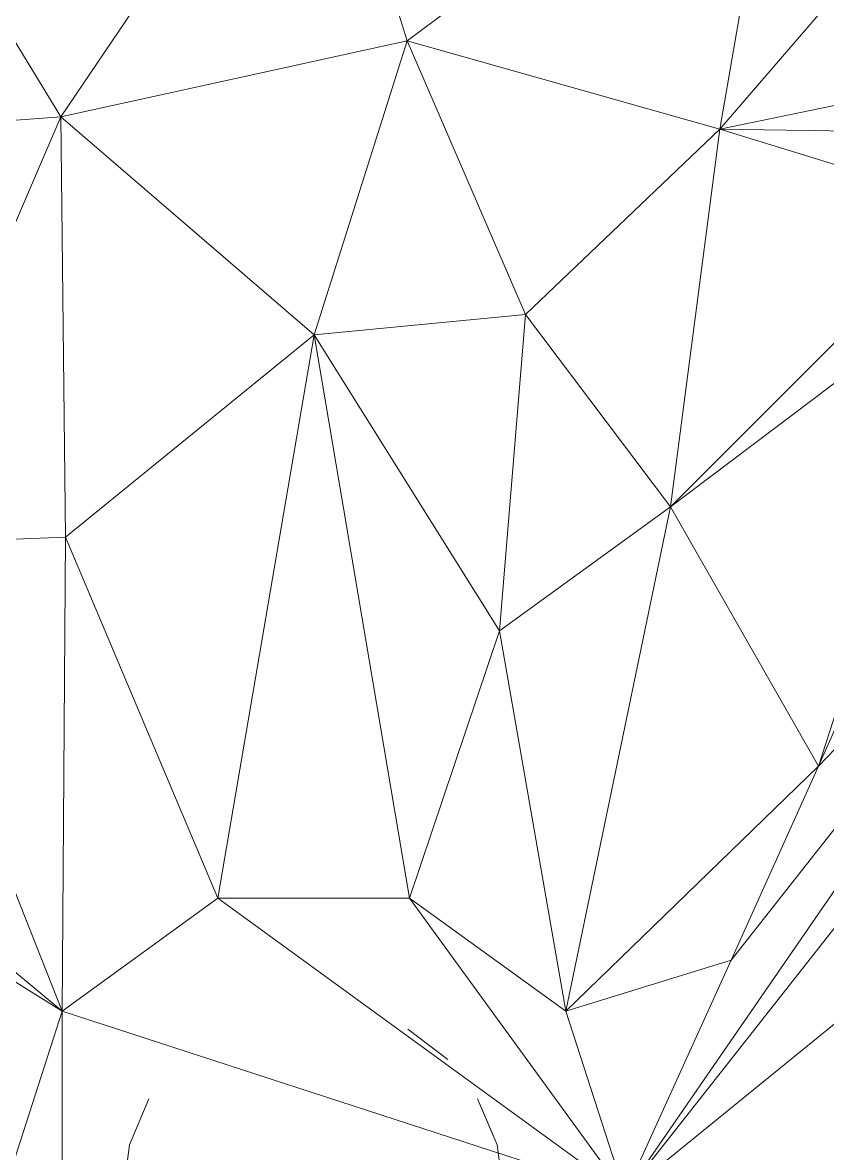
# Model space of a CAD drawing. Header units: inches. Extents: x 20461 to 27285, y -26063 to -19005.
# Drawn here: x 25502.484 to 25505.396, y -22405.984 to -22401.894 of the extents above; entities that cross this region are included whole.
import ezdxf

# ---------------------------------------------------------------- set-up
doc = ezdxf.new("R2010")
doc.units = ezdxf.units.IN
doc.header["$MEASUREMENT"] = 0
doc.layers.add('A-GENM', color=13, linetype='Continuous', lineweight=9)

# ---------------------------------------------------------------- blocks, each defined once
blk = doc.blocks.new('Drinking_Fountain-Haws_Corporation-Wall_Mounted_1119-1119-2447-1119-2447 - Drinking_Fountain-Haws_Corporation-Wall_Mounted_1119-1119-2447-300512 - 184570-300653-Site Plan - Phase 1')
at = {"layer": 'A-GENM'}
for p, q in [((7.0835, 28.0761), (8.0005, 29.4296)), ((8.3374, 28.3515), (8.0005, 29.4296)), ((7.0835, 28.0761), (6.2954, 29.3725)), ((9.7027, 29.3725), (8.3374, 28.3515)), ((9.7027, 29.3725), (9.4683, 28.0321)), ((9.4683, 28.0321), (10.5493, 29.2846)), ((8.3374, 28.3515), (7.0835, 28.0761)), ((8.3374, 28.3515), (8.0005, 27.288)), ((8.3374, 28.3515), (9.4683, 28.0321)), ((8.3374, 28.3515), (8.7652, 27.3612)), ((10.5405, 28.2519), (9.4683, 28.0321)), ((6.0405, 28.0028), (7.0835, 28.0761)), ((6.4185, 26.5292), (7.0835, 28.0761)), ((7.0835, 28.0761), (7.1011, 26.5556)), ((7.0835, 28.0761), (8.0005, 27.288)), ((9.4683, 28.0321), (8.7652, 27.3612)), ((9.4683, 28.0321), (9.2896, 26.6654)), ((9.4683, 28.0321), (10.4292, 28.016)), ((9.4683, 28.0321), (10.3765, 27.7523)), ((9.2896, 26.6654), (10.3765, 27.7523)), ((10.397, 27.5004), (9.2896, 26.6654)), ((9.8257, 25.7279), (10.397, 27.5004)), ((8.7652, 27.3612), (8.0005, 27.288)), ((8.7652, 27.3612), (8.6714, 26.2172)), ((9.2896, 26.6654), (8.7652, 27.3612)), ((7.1011, 26.5556), (8.0005, 27.288)), ((7.6519, 25.2504), (8.0005, 27.288)), ((8.3462, 25.2504), (8.0005, 27.288)), ((8.6714, 26.2172), (8.0005, 27.288)), ((9.1255, 24.1796), (11.4224, 27.0976)), ((9.1255, 24.1796), (11.1118, 27.0609)), ((11.1118, 27.0609), (9.5093, 25.0263)), ((9.8257, 25.7279), (11.1118, 27.0609)), ((9.2896, 26.6654), (8.6714, 26.2172)), ((8.9116, 24.8417), (9.2896, 26.6654)), ((9.8257, 25.7279), (9.2896, 26.6654)), ((6.4185, 26.5292), (7.1011, 26.5556)), ((7.1011, 26.5556), (7.0894, 24.8417)), ((7.6519, 25.2504), (7.1011, 26.5556)), ((6.4185, 26.5292), (7.0894, 24.8417)), ((8.3462, 25.2504), (8.6714, 26.2172)), ((8.9116, 24.8417), (8.6714, 26.2172)), ((9.8257, 25.7279), (9.8902, 25.8715)), ((9.8257, 25.7279), (8.9116, 24.8417)), ((9.8257, 25.7279), (9.5093, 25.0263)), ((7.0894, 24.8417), (6.2661, 25.5214)), ((7.0894, 24.8417), (6.3745, 25.2855)), ((7.6519, 25.2504), (7.0894, 24.8417)), ((8.3462, 25.2504), (7.6519, 25.2504)), ((9.1255, 24.1796), (7.6519, 25.2504)), ((8.3462, 25.2504), (9.1255, 24.1796)), ((8.3462, 25.2504), (8.9116, 24.8417)), ((9.5093, 25.0263), (8.9116, 24.8417)), ((9.1255, 24.1796), (9.5093, 25.0263)), ((9.1255, 24.1796), (10.0044, 24.8944)), ((7.0894, 24.8417), (6.8755, 24.1796)), ((9.1255, 24.1796), (7.0894, 24.8417)), ((7.0894, 24.8417), (7.0894, 23.5189)), ((9.1255, 24.1796), (8.9116, 24.8417)), ((8.4839, 24.6659), (8.3403, 24.7758)), ((7.4028, 24.5238), (7.3325, 24.3583)), ((8.6626, 24.3583), (8.5923, 24.5238)), ((8.5923, 24.5238), (8.6187, 24.4623)), ((8.6626, 24.3583), (8.6187, 24.4623)), ((7.3091, 24.1796), (7.3325, 24.3583)), ((7.3237, 24.2924), (7.3325, 24.3583)), ((8.6861, 24.1796), (8.6626, 24.3583))]:
    blk.add_line(p, q, dxfattribs=at)
blk = doc.blocks.new('Locker Rooms_MASTER_ifc-1-Site Plan - Phase 1')
at = {"lineweight": 9}
blk.add_blockref('Drinking_Fountain-Haws_Corporation-Wall_Mounted_1119-1119-2447-1119-2447 - Drinking_Fountain-Haws_Corporation-Wall_Mounted_1119-1119-2447-300512 - 184570-300653-Site Plan - Phase 1', (25495.5386, -22430.3109), dxfattribs=at)

msp = doc.modelspace()

# ---------------------------------------------------------------- block references
at = {"lineweight": 5}
msp.add_blockref('Locker Rooms_MASTER_ifc-1-Site Plan - Phase 1', (0, 0), dxfattribs=at)

doc.saveas('drawing.dxf')
